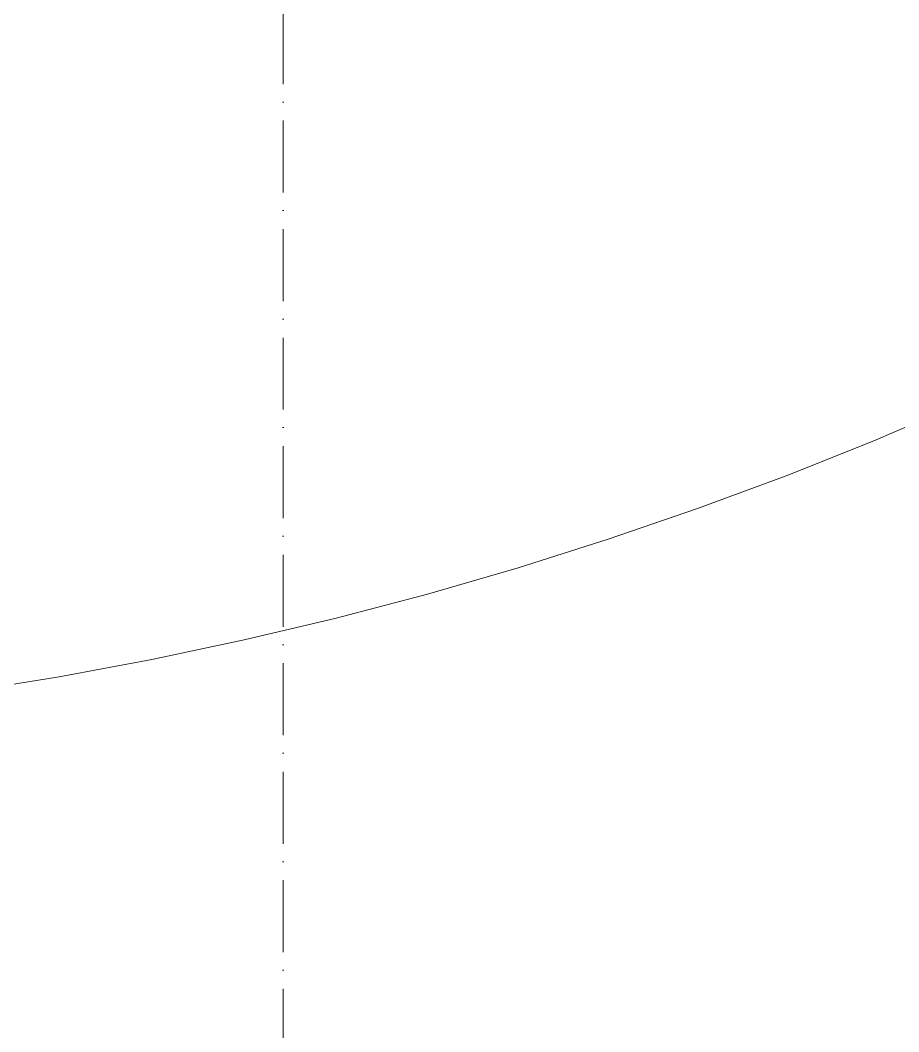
# Model space of a CAD drawing. Header units: millimetres. Extents: x -159872 to 386485, y -250577 to 158966.
# Drawn here: x 157508.8 to 157655.4, y 13549.4 to 13718.1 of the extents above; entities that cross this region are included whole.
import ezdxf

# ---------------------------------------------------------------- set-up
doc = ezdxf.new("R2010")
doc.units = ezdxf.units.MM
doc.linetypes.add('ACAD_ISO10W100', pattern=[18, 12, -3, 0, -3])
doc.layers.get('0').update_dxf_attribs({"lineweight": 25})
doc.layers.add('LDS-equipment-kitchen equipment', color=3, linetype='Continuous', lineweight=13)
doc.layers.add('LDS-struct-extg-ceiling beams', color=252, linetype='ACAD_ISO10W100', lineweight=9)

# ---------------------------------------------------------------- blocks, each defined once
blk = doc.blocks.new('A$C73be1ed8')
blk.add_polyline3d([(67.84, 384.19, 0), (61.65, 398.67, 0), (55.81, 413.3, 0), (50.33, 428.07, 0), (45.21, 442.97, 0), (40.46, 457.98, 0), (36.07, 473.11, 0), (32.06, 488.35, 0), (28.41, 503.67, 0), (25.15, 519.08, 0), (22.26, 534.57, 0), (19.75, 550.12, 0), (17.62, 565.73, 0), (15.87, 581.38, 0), (14.5, 597.07, 0), (13.52, 612.8, 0), (12.93, 628.54, 0), (12.71, 644.29, 0)])
blk = doc.blocks.new('Group-410')
at = {"layer": 'LDS-equipment-kitchen equipment', "rotation": 89.99980100206008}
blk.add_blockref('A$C73be1ed8', (97376.34, 50043.84), dxfattribs=at)

msp = doc.modelspace()

# ---------------------------------------------------------------- linework, layer by layer
at = {"layer": 'LDS-struct-extg-ceiling beams'}
msp.add_line((157552.66818, 16724.05329), (157552.66818, 9419.05329), dxfattribs=at)

# ---------------------------------------------------------------- block references
at = {"layer": 'LDS-equipment-kitchen equipment', "color": 7}
msp.add_blockref('Group-410', (60673.51323, -36457.51522), dxfattribs=at)

doc.saveas('drawing.dxf')
